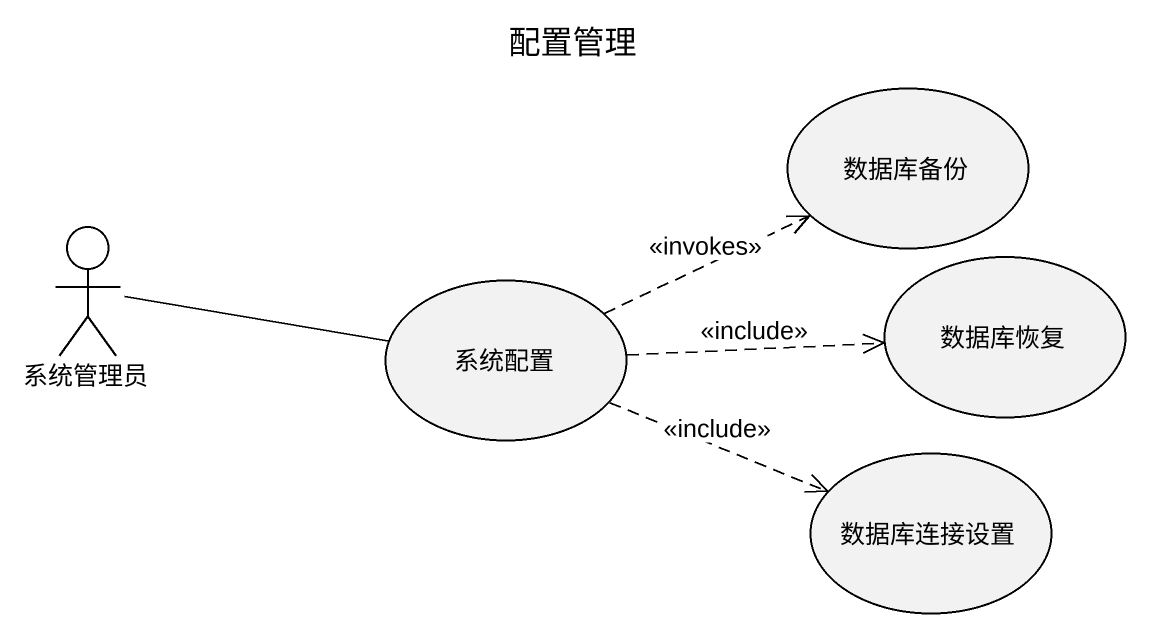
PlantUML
@startuml
title 配置管理
usecase 数据库备份
actor 系统管理员
usecase 系统配置
usecase 数据库恢复
usecase 数据库连接设置
系统管理员 -right- 系统配置
系统配置 .right.> 数据库备份 : <<invokes>>
系统配置 .right.> 数据库恢复 : <<include>>
系统配置 .right.> 数据库连接设置 : <<include>>
@enduml
